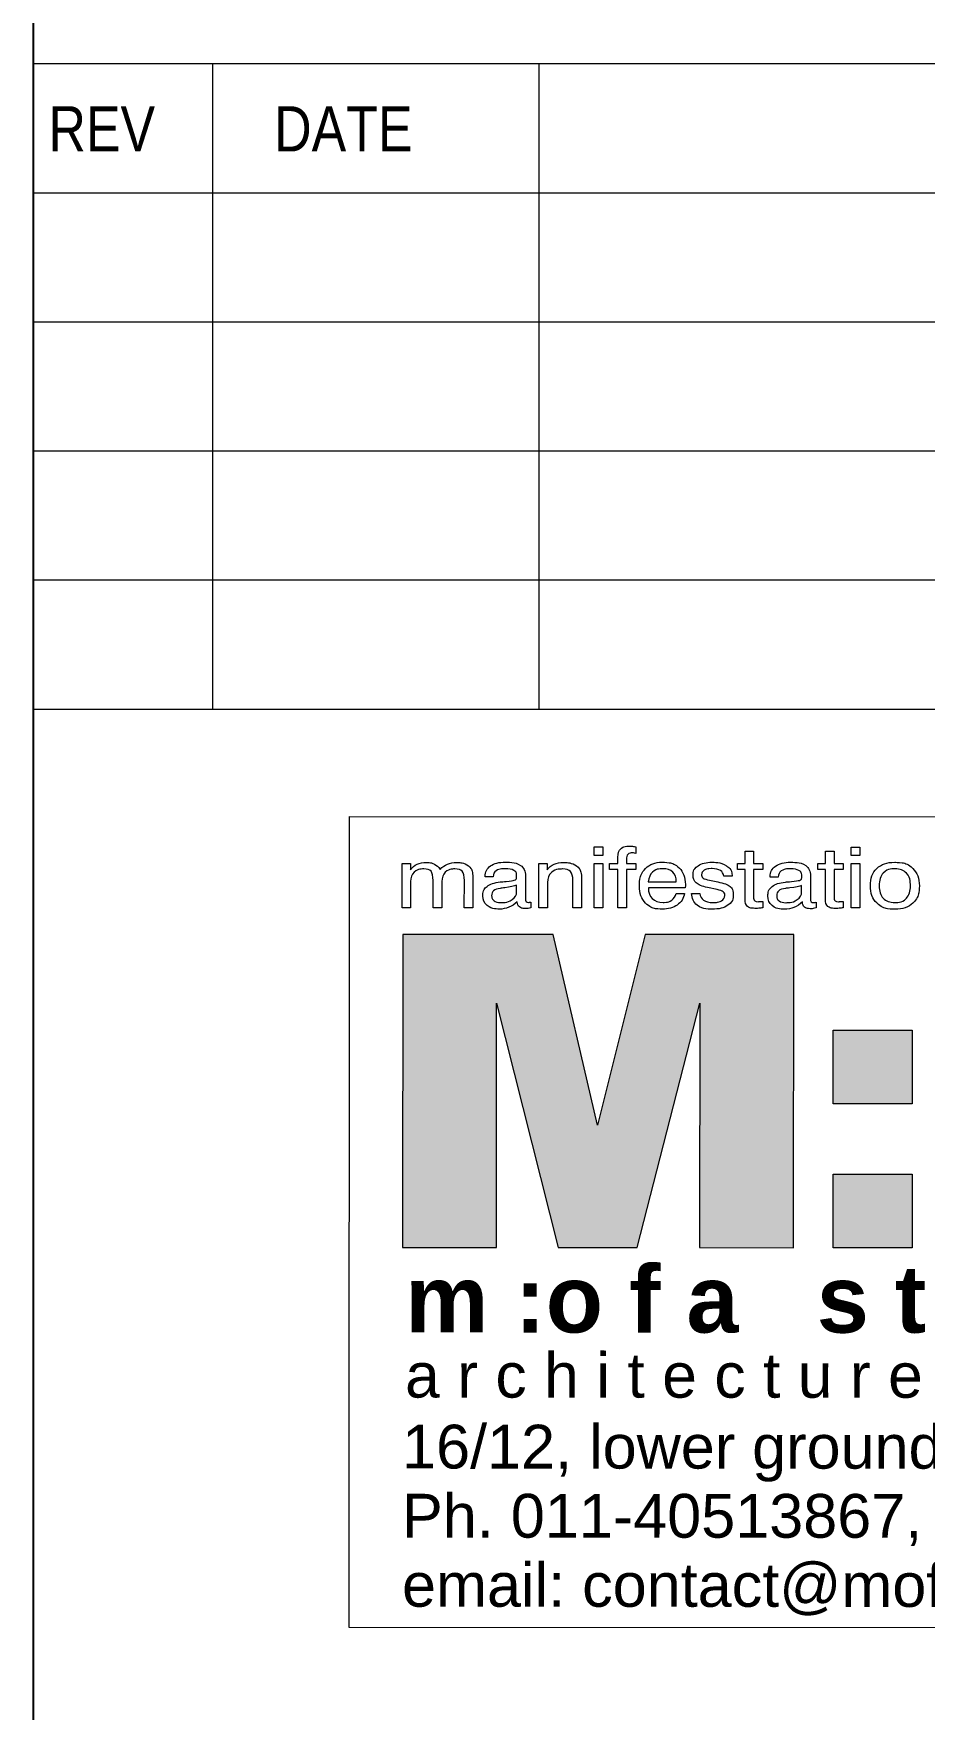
# Model space of a CAD drawing. Header units: millimetres. Extents: x 7675 to 3020127, y -133733 to 101228.
# Drawn here: x 2962632 to 2967256, y 67680 to 76379 of the extents above; entities that cross this region are included whole.
import ezdxf

# ---------------------------------------------------------------- set-up
doc = ezdxf.new("R2010")
doc.units = ezdxf.units.MM
doc.header["$LTSCALE"] = 600
doc.layers.add('D-sheet', color=42, linetype='Continuous', lineweight=13)
doc.layers.add('ELEV_09_MOFA', color=15, linetype='Continuous', lineweight=9)
doc.layers.add('SHEET', color=7, linetype='Continuous')
doc.styles.add('STYLE3', font='ARIALN.TTF')

# ---------------------------------------------------------------- blocks, each defined once
blk = doc.blocks.new('21212')
for points in [[(-337, 2245), (-337, 0), (337, 0), (337, 1753), (778, 0), (1346, 0), (1793, 1753), (1793, 0), (2467, 0), (2467, 2245), (1403, 2245), (1060, 877), (743, 2245)], [(2751, 1561), (3317, 1561), (3317, 1032), (2751, 1032)], [(2751, 528), (3317, 528), (3317, 0), (2751, 0)]]:
    blk.add_hatch(color=256).paths.add_polyline_path(points)
at = {"color": 7}
for p, q in [((-337, 2245), (-337, 0)), ((743, 2245), (-337, 2245)), ((1060, 877), (743, 2245)), ((1403, 2245), (1060, 877)), ((2467, 2245), (1403, 2245)), ((2467, 0), (2467, 2245)), ((337, 0), (337, 1753)), ((337, 1753), (778, 0)), ((1346, 0), (1793, 1753)), ((1793, 1753), (1793, 0)), ((-337, 0), (337, 0)), ((778, 0), (1346, 0)), ((1793, 0), (2467, 0))]:
    blk.add_line(p, q, dxfattribs=at)
at = {"linetype": 'Continuous', "lineweight": 0}
for points in [[(2751, 1561), (3317, 1561), (3317, 1032), (2751, 1032)], [(2751, 528), (3317, 528), (3317, 0), (2751, 0)]]:
    blk.add_lwpolyline(points, close=True, dxfattribs=at)
at = {"color": 7}
for points, knots in [([(293, 2737), (319, 2755), (354, 2764), (400, 2764), (400, 2764), (449, 2764), (485, 2756), (508, 2741)], [0.5483871, 0.5483871, 0.5483871, 0.5483871, 0.58064516, 0.58064516, 0.58064516, 0.59677419, 0.61290323, 0.61290323, 0.61290323, 0.61290323]), ([(1206, 2801), (1206, 2827), (1213, 2847), (1227, 2860), (1227, 2860), (1240, 2873), (1261, 2880), (1289, 2880), (1289, 2880), (1293, 2880), (1299, 2879), (1305, 2879)], [0.25, 0.25, 0.25, 0.25, 0.3, 0.3, 0.3, 0.325, 0.35, 0.35, 0.35, 0.375, 0.4, 0.4, 0.4, 0.4]), ([(1318, 2830), (1313, 2830), (1309, 2830), (1307, 2830), (1307, 2830), (1292, 2830), (1282, 2827), (1277, 2820)], [0.55, 0.55, 0.55, 0.55, 0.6, 0.6, 0.6, 0.625, 0.65, 0.65, 0.65, 0.65]), ([(1404, 2719), (1433, 2749), (1473, 2764), (1524, 2764), (1524, 2764), (1577, 2764), (1618, 2750), (1647, 2722)], [0.375, 0.375, 0.375, 0.375, 0.4375, 0.4375, 0.4375, 0.46875, 0.5, 0.5, 0.5, 0.5]), ([(2337, 2737), (2363, 2755), (2399, 2764), (2445, 2764), (2445, 2764), (2494, 2764), (2530, 2756), (2553, 2741)], [0.5483871, 0.5483871, 0.5483871, 0.5483871, 0.58064516, 0.58064516, 0.58064516, 0.59677419, 0.61290323, 0.61290323, 0.61290323, 0.61290323]), ([(3063, 2720), (3094, 2750), (3136, 2764), (3192, 2764), (3192, 2764), (3248, 2764), (3291, 2750), (3321, 2720)], [0.125, 0.125, 0.125, 0.125, 0.25, 0.25, 0.25, 0.3125, 0.375, 0.375, 0.375, 0.375]), ([(-134, 2698), (-144, 2709), (-161, 2715), (-186, 2715), (-186, 2715), (-215, 2715), (-238, 2707), (-255, 2691)], [0.3, 0.3, 0.3, 0.3, 0.33333333, 0.33333333, 0.33333333, 0.35, 0.36666667, 0.36666667, 0.36666667, 0.36666667]), ([(-234, 2749), (-215, 2758), (-193, 2762), (-168, 2762), (-168, 2762), (-146, 2762), (-126, 2758), (-110, 2750)], [0.6, 0.6, 0.6, 0.6, 0.63333333, 0.63333333, 0.63333333, 0.65, 0.66666667, 0.66666667, 0.66666667, 0.66666667]), ([(90, 2698), (80, 2709), (62, 2715), (37, 2715), (37, 2715), (8, 2715), (-15, 2707), (-32, 2691)], [0.06666667, 0.06666667, 0.06666667, 0.06666667, 0.1, 0.1, 0.1, 0.11666667, 0.13333333, 0.13333333, 0.13333333, 0.13333333]), ([(-16, 2750), (3, 2758), (25, 2762), (49, 2762), (49, 2762), (73, 2762), (94, 2758), (111, 2751)], [0.73333333, 0.73333333, 0.73333333, 0.73333333, 0.76666667, 0.76666667, 0.76666667, 0.78333333, 0.8, 0.8, 0.8, 0.8]), ([(460, 2705), (446, 2713), (425, 2717), (398, 2717), (398, 2717), (369, 2717), (348, 2712), (334, 2702)], [0.35483871, 0.35483871, 0.35483871, 0.35483871, 0.38709677, 0.38709677, 0.38709677, 0.40322581, 0.41935484, 0.41935484, 0.41935484, 0.41935484]), ([(477, 2643), (479, 2647), (480, 2656), (480, 2669), (480, 2669), (480, 2685), (473, 2697), (460, 2705)], [0.29032258, 0.29032258, 0.29032258, 0.29032258, 0.32258065, 0.32258065, 0.32258065, 0.33870968, 0.35483871, 0.35483871, 0.35483871, 0.35483871]), ([(866, 2697), (855, 2709), (836, 2715), (809, 2715), (809, 2715), (775, 2715), (748, 2706), (729, 2689)], [0.1052632, 0.1052632, 0.1052632, 0.1052632, 0.1578947, 0.1578947, 0.1578947, 0.1842105, 0.2105263, 0.2105263, 0.2105263, 0.2105263]), ([(748, 2749), (767, 2758), (790, 2762), (815, 2762), (815, 2762), (843, 2762), (866, 2758), (885, 2751)], [0.5789474, 0.5789474, 0.5789474, 0.5789474, 0.6315789, 0.6315789, 0.6315789, 0.6578947, 0.6842105, 0.6842105, 0.6842105, 0.6842105]), ([(1404, 2471), (1375, 2501), (1360, 2541), (1360, 2592), (1360, 2592), (1360, 2646), (1375, 2688), (1404, 2719)], [0.25, 0.25, 0.25, 0.25, 0.3125, 0.3125, 0.3125, 0.34375, 0.375, 0.375, 0.375, 0.375]), ([(1599, 2693), (1582, 2709), (1558, 2717), (1527, 2717), (1527, 2717), (1496, 2717), (1472, 2709), (1455, 2693)], [0.4, 0.4, 0.4, 0.4, 0.6, 0.6, 0.6, 0.7, 0.8, 0.8, 0.8, 0.8]), ([(1647, 2722), (1675, 2694), (1690, 2655), (1690, 2604), (1690, 2604), (1690, 2597), (1690, 2592), (1690, 2589)], [0.5, 0.5, 0.5, 0.5, 0.5625, 0.5625, 0.5625, 0.59375, 0.625, 0.625, 0.625, 0.625]), ([(1768, 2615), (1752, 2629), (1745, 2648), (1745, 2672), (1745, 2672), (1745, 2700), (1757, 2723), (1782, 2739)], [0.31034483, 0.31034483, 0.31034483, 0.31034483, 0.34482759, 0.34482759, 0.34482759, 0.36206897, 0.37931034, 0.37931034, 0.37931034, 0.37931034]), ([(1782, 2739), (1806, 2755), (1840, 2764), (1882, 2764), (1882, 2764), (1926, 2764), (1960, 2755), (1986, 2737), (1986, 2737), (2012, 2720), (2025, 2696), (2025, 2667)], [0.3793103, 0.3793103, 0.3793103, 0.3793103, 0.4137931, 0.4137931, 0.4137931, 0.4310345, 0.4482759, 0.4482759, 0.4482759, 0.4655172, 0.4827586, 0.4827586, 0.4827586, 0.4827586]), ([(1826, 2707), (1813, 2699), (1806, 2689), (1806, 2674), (1806, 2674), (1806, 2664), (1810, 2656), (1818, 2650)], [0.65517241, 0.65517241, 0.65517241, 0.65517241, 0.68965517, 0.68965517, 0.68965517, 0.70689655, 0.72413793, 0.72413793, 0.72413793, 0.72413793]), ([(1941, 2704), (1927, 2714), (1907, 2718), (1882, 2718), (1882, 2718), (1857, 2718), (1838, 2714), (1826, 2707)], [0.5862069, 0.5862069, 0.5862069, 0.5862069, 0.62068966, 0.62068966, 0.62068966, 0.63793103, 0.65517241, 0.65517241, 0.65517241, 0.65517241]), ([(2504, 2705), (2491, 2713), (2470, 2717), (2443, 2717), (2443, 2717), (2414, 2717), (2393, 2712), (2378, 2702)], [0.35483871, 0.35483871, 0.35483871, 0.35483871, 0.38709677, 0.38709677, 0.38709677, 0.40322581, 0.41935484, 0.41935484, 0.41935484, 0.41935484]), ([(2522, 2643), (2524, 2647), (2525, 2656), (2525, 2669), (2525, 2669), (2525, 2685), (2518, 2697), (2504, 2705)], [0.29032258, 0.29032258, 0.29032258, 0.29032258, 0.32258065, 0.32258065, 0.32258065, 0.33870968, 0.35483871, 0.35483871, 0.35483871, 0.35483871]), ([(3275, 2686), (3256, 2707), (3228, 2717), (3193, 2717), (3193, 2717), (3156, 2717), (3128, 2707), (3109, 2686)], [0.625, 0.625, 0.625, 0.625, 0.75, 0.75, 0.75, 0.8125, 0.875, 0.875, 0.875, 0.875]), ([(3275, 2506), (3294, 2527), (3304, 2557), (3304, 2596), (3304, 2596), (3304, 2635), (3294, 2665), (3275, 2686)], [0.375, 0.375, 0.375, 0.375, 0.5, 0.5, 0.5, 0.5625, 0.625, 0.625, 0.625, 0.625]), ([(3321, 2720), (3352, 2691), (3368, 2649), (3368, 2596), (3368, 2596), (3368, 2543), (3352, 2501), (3322, 2472)], [0.375, 0.375, 0.375, 0.375, 0.5, 0.5, 0.5, 0.5625, 0.625, 0.625, 0.625, 0.625]), ([(268, 2453), (247, 2470), (237, 2493), (237, 2523), (237, 2523), (237, 2551), (247, 2574), (268, 2590)], [0.09677419, 0.09677419, 0.09677419, 0.09677419, 0.12903226, 0.12903226, 0.12903226, 0.14516129, 0.16129032, 0.16129032, 0.16129032, 0.16129032]), ([(315, 2559), (305, 2551), (301, 2539), (301, 2523), (301, 2523), (301, 2507), (306, 2495), (318, 2487)], [0.3333333, 0.3333333, 0.3333333, 0.3333333, 0.4444444, 0.4444444, 0.4444444, 0.5, 0.5555556, 0.5555556, 0.5555556, 0.5555556]), ([(1923, 2623), (1965, 2614), (1995, 2603), (2011, 2589), (2011, 2589), (2027, 2576), (2034, 2556), (2034, 2531), (2034, 2531), (2034, 2498), (2021, 2473), (1994, 2455)], [0.7931034, 0.7931034, 0.7931034, 0.7931034, 0.8275862, 0.8275862, 0.8275862, 0.8448276, 0.862069, 0.862069, 0.862069, 0.8793103, 0.8965517, 0.8965517, 0.8965517, 0.8965517]), ([(1950, 2488), (1965, 2497), (1973, 2509), (1973, 2525), (1973, 2525), (1973, 2537), (1969, 2546), (1962, 2552)], [0.13793103, 0.13793103, 0.13793103, 0.13793103, 0.17241379, 0.17241379, 0.17241379, 0.18965517, 0.20689655, 0.20689655, 0.20689655, 0.20689655]), ([(2313, 2453), (2292, 2470), (2282, 2493), (2282, 2523), (2282, 2523), (2282, 2551), (2292, 2574), (2313, 2590)], [0.09677419, 0.09677419, 0.09677419, 0.09677419, 0.12903226, 0.12903226, 0.12903226, 0.14516129, 0.16129032, 0.16129032, 0.16129032, 0.16129032]), ([(2360, 2559), (2350, 2551), (2345, 2539), (2345, 2523), (2345, 2523), (2345, 2507), (2351, 2495), (2362, 2487)], [0.3333333, 0.3333333, 0.3333333, 0.3333333, 0.4444444, 0.4444444, 0.4444444, 0.5, 0.5555556, 0.5555556, 0.5555556, 0.5555556]), ([(424, 2440), (403, 2432), (380, 2427), (356, 2427), (356, 2427), (319, 2427), (289, 2436), (268, 2453)], [0.03225806, 0.03225806, 0.03225806, 0.03225806, 0.06451613, 0.06451613, 0.06451613, 0.08064516, 0.09677419, 0.09677419, 0.09677419, 0.09677419]), ([(318, 2487), (329, 2478), (345, 2474), (366, 2474), (366, 2474), (400, 2474), (427, 2481), (448, 2496)], [0.5555556, 0.5555556, 0.5555556, 0.5555556, 0.6666667, 0.6666667, 0.6666667, 0.7222222, 0.7777778, 0.7777778, 0.7777778, 0.7777778]), ([(563, 2432), (557, 2431), (552, 2431), (547, 2431), (547, 2431), (526, 2431), (511, 2435), (501, 2443)], [0.87096774, 0.87096774, 0.87096774, 0.87096774, 0.90322581, 0.90322581, 0.90322581, 0.91935484, 0.93548387, 0.93548387, 0.93548387, 0.93548387]), ([(548, 2481), (551, 2477), (557, 2475), (566, 2475), (566, 2475), (568, 2475), (570, 2475), (573, 2476)], [0.70967742, 0.70967742, 0.70967742, 0.70967742, 0.74193548, 0.74193548, 0.74193548, 0.75806452, 0.77419355, 0.77419355, 0.77419355, 0.77419355]), ([(1632, 2457), (1604, 2437), (1568, 2427), (1524, 2427), (1524, 2427), (1474, 2427), (1434, 2441), (1404, 2471)], [0.125, 0.125, 0.125, 0.125, 0.1875, 0.1875, 0.1875, 0.21875, 0.25, 0.25, 0.25, 0.25]), ([(1453, 2503), (1472, 2484), (1497, 2475), (1530, 2475), (1530, 2475), (1555, 2475), (1576, 2481), (1592, 2492)], [0.8125, 0.8125, 0.8125, 0.8125, 0.875, 0.875, 0.875, 0.90625, 0.9375, 0.9375, 0.9375, 0.9375]), ([(1994, 2455), (1968, 2436), (1930, 2427), (1882, 2427), (1882, 2427), (1835, 2427), (1799, 2437), (1774, 2456)], [0.89655172, 0.89655172, 0.89655172, 0.89655172, 0.93103448, 0.93103448, 0.93103448, 0.94827586, 0.96551724, 0.96551724, 0.96551724, 0.96551724]), ([(1821, 2491), (1837, 2480), (1859, 2475), (1888, 2475), (1888, 2475), (1914, 2475), (1935, 2479), (1950, 2488)], [0.06896552, 0.06896552, 0.06896552, 0.06896552, 0.10344828, 0.10344828, 0.10344828, 0.12068966, 0.13793103, 0.13793103, 0.13793103, 0.13793103]), ([(2218, 2434), (2210, 2433), (2202, 2433), (2196, 2433), (2196, 2433), (2167, 2433), (2147, 2438), (2135, 2447)], [0.3, 0.3, 0.3, 0.3, 0.35, 0.35, 0.35, 0.375, 0.4, 0.4, 0.4, 0.4]), ([(2179, 2517), (2179, 2503), (2182, 2493), (2186, 2489), (2186, 2489), (2191, 2484), (2200, 2481), (2212, 2481), (2212, 2481), (2216, 2481), (2220, 2482), (2225, 2482)], [0, 0, 0, 0, 0.05, 0.05, 0.05, 0.075, 0.1, 0.1, 0.1, 0.125, 0.15, 0.15, 0.15, 0.15]), ([(2469, 2440), (2447, 2432), (2425, 2427), (2401, 2427), (2401, 2427), (2363, 2427), (2334, 2436), (2313, 2453)], [0.03225806, 0.03225806, 0.03225806, 0.03225806, 0.06451613, 0.06451613, 0.06451613, 0.08064516, 0.09677419, 0.09677419, 0.09677419, 0.09677419]), ([(2362, 2487), (2374, 2478), (2390, 2474), (2411, 2474), (2411, 2474), (2444, 2474), (2471, 2481), (2492, 2496)], [0.5555556, 0.5555556, 0.5555556, 0.5555556, 0.6666667, 0.6666667, 0.6666667, 0.7222222, 0.7777778, 0.7777778, 0.7777778, 0.7777778]), ([(2607, 2432), (2602, 2431), (2597, 2431), (2591, 2431), (2591, 2431), (2571, 2431), (2556, 2435), (2545, 2443)], [0.87096774, 0.87096774, 0.87096774, 0.87096774, 0.90322581, 0.90322581, 0.90322581, 0.91935484, 0.93548387, 0.93548387, 0.93548387, 0.93548387]), ([(2593, 2481), (2596, 2477), (2602, 2475), (2611, 2475), (2611, 2475), (2613, 2475), (2615, 2475), (2618, 2476)], [0.70967742, 0.70967742, 0.70967742, 0.70967742, 0.74193548, 0.74193548, 0.74193548, 0.75806452, 0.77419355, 0.77419355, 0.77419355, 0.77419355]), ([(2794, 2434), (2786, 2433), (2779, 2433), (2772, 2433), (2772, 2433), (2744, 2433), (2723, 2438), (2712, 2447)], [0.3, 0.3, 0.3, 0.3, 0.35, 0.35, 0.35, 0.375, 0.4, 0.4, 0.4, 0.4]), ([(2756, 2517), (2756, 2503), (2758, 2493), (2763, 2489), (2763, 2489), (2767, 2484), (2776, 2481), (2789, 2481), (2789, 2481), (2792, 2481), (2797, 2482), (2802, 2482)], [0, 0, 0, 0, 0.05, 0.05, 0.05, 0.075, 0.1, 0.1, 0.1, 0.125, 0.15, 0.15, 0.15, 0.15]), ([(3322, 2472), (3291, 2442), (3248, 2427), (3193, 2427), (3193, 2427), (3137, 2427), (3094, 2442), (3063, 2472)], [0.625, 0.625, 0.625, 0.625, 0.75, 0.75, 0.75, 0.8125, 0.875, 0.875, 0.875, 0.875]), ([(3109, 2506), (3129, 2485), (3156, 2475), (3193, 2475), (3193, 2475), (3228, 2475), (3256, 2485), (3275, 2506)], [0.125, 0.125, 0.125, 0.125, 0.25, 0.25, 0.25, 0.3125, 0.375, 0.375, 0.375, 0.375])]:
    blk.add_open_spline(points, degree=3, knots=knots, dxfattribs=at)
for points in [[(1037, 2812), (1037, 2812), (1037, 2873), (1037, 2873)], [(1037, 2873), (1037, 2873), (1099, 2873), (1099, 2873)], [(1099, 2812), (1099, 2812), (1037, 2812), (1037, 2812)], [(1099, 2873), (1099, 2873), (1099, 2812), (1099, 2812)], [(1206, 2754), (1206, 2754), (1206, 2801), (1206, 2801)], [(1277, 2820), (1271, 2813), (1268, 2800), (1268, 2781)], [(1268, 2781), (1268, 2781), (1268, 2754), (1268, 2754)], [(1305, 2879), (1312, 2878), (1321, 2877), (1334, 2875)], [(1334, 2827), (1327, 2828), (1322, 2829), (1318, 2830)], [(1334, 2875), (1334, 2875), (1334, 2827), (1334, 2827)], [(2118, 2754), (2118, 2754), (2118, 2843), (2118, 2843)], [(2118, 2843), (2118, 2843), (2179, 2843), (2179, 2843)], [(2179, 2843), (2179, 2843), (2179, 2754), (2179, 2754)], [(2694, 2754), (2694, 2754), (2694, 2843), (2694, 2843)], [(2694, 2843), (2694, 2843), (2756, 2843), (2756, 2843)], [(2756, 2843), (2756, 2843), (2756, 2754), (2756, 2754)], [(2880, 2812), (2880, 2812), (2880, 2873), (2880, 2873)], [(2880, 2873), (2880, 2873), (2942, 2873), (2942, 2873)], [(2942, 2812), (2942, 2812), (2880, 2812), (2880, 2812)], [(2942, 2873), (2942, 2873), (2942, 2812), (2942, 2812)], [(-341, 2437), (-341, 2437), (-341, 2754), (-341, 2754)], [(-341, 2754), (-341, 2754), (-282, 2754), (-282, 2754)], [(-282, 2754), (-282, 2754), (-282, 2709), (-282, 2709)], [(-282, 2709), (-269, 2727), (-253, 2740), (-234, 2749)], [(-255, 2691), (-271, 2675), (-280, 2653), (-280, 2624)], [(-119, 2632), (-119, 2664), (-124, 2686), (-134, 2698)], [(-110, 2750), (-94, 2742), (-80, 2730), (-68, 2712)], [(-68, 2712), (-52, 2730), (-35, 2742), (-16, 2750)], [(-32, 2691), (-48, 2676), (-56, 2653), (-56, 2624)], [(105, 2632), (105, 2664), (100, 2686), (90, 2698)], [(111, 2751), (129, 2744), (142, 2733), (152, 2719)], [(152, 2719), (157, 2711), (161, 2701), (163, 2690)], [(163, 2690), (165, 2679), (166, 2661), (166, 2637)], [(254, 2661), (254, 2693), (267, 2718), (293, 2737)], [(254, 2658), (254, 2658), (254, 2661), (254, 2661)], [(312, 2658), (312, 2658), (254, 2658), (254, 2658)], [(334, 2702), (319, 2692), (312, 2678), (312, 2658)], [(508, 2741), (531, 2725), (543, 2700), (543, 2666)], [(543, 2666), (543, 2666), (543, 2507), (543, 2507)], [(639, 2437), (639, 2437), (639, 2754), (639, 2754)], [(639, 2754), (639, 2754), (698, 2754), (698, 2754)], [(698, 2754), (698, 2754), (698, 2708), (698, 2708)], [(698, 2708), (712, 2726), (729, 2740), (748, 2749)], [(729, 2689), (710, 2673), (701, 2649), (701, 2618)], [(883, 2632), (883, 2663), (877, 2685), (866, 2697)], [(885, 2751), (904, 2744), (919, 2733), (929, 2719)], [(929, 2719), (935, 2711), (939, 2702), (941, 2692)], [(941, 2692), (944, 2681), (945, 2665), (945, 2642)], [(1037, 2437), (1037, 2437), (1037, 2754), (1037, 2754)], [(1037, 2754), (1037, 2754), (1099, 2754), (1099, 2754)], [(1099, 2754), (1099, 2754), (1099, 2437), (1099, 2437)], [(1146, 2712), (1146, 2712), (1146, 2754), (1146, 2754)], [(1146, 2754), (1146, 2754), (1206, 2754), (1206, 2754)], [(1206, 2712), (1206, 2712), (1146, 2712), (1146, 2712)], [(1206, 2437), (1206, 2437), (1206, 2712), (1206, 2712)], [(1268, 2754), (1268, 2754), (1334, 2754), (1334, 2754)], [(1334, 2712), (1334, 2712), (1268, 2712), (1268, 2712)], [(1268, 2712), (1268, 2712), (1268, 2437), (1268, 2437)], [(1334, 2754), (1334, 2754), (1334, 2712), (1334, 2712)], [(1455, 2693), (1438, 2677), (1427, 2655), (1424, 2624)], [(1625, 2624), (1625, 2654), (1616, 2677), (1599, 2693)], [(1818, 2650), (1826, 2644), (1842, 2639), (1864, 2635)], [(1965, 2665), (1963, 2682), (1955, 2695), (1941, 2704)], [(2025, 2665), (2025, 2665), (1965, 2665), (1965, 2665)], [(2025, 2667), (2025, 2667), (2025, 2665), (2025, 2665)], [(2063, 2712), (2063, 2712), (2063, 2754), (2063, 2754)], [(2063, 2754), (2063, 2754), (2118, 2754), (2118, 2754)], [(2118, 2712), (2118, 2712), (2063, 2712), (2063, 2712)], [(2118, 2499), (2118, 2499), (2118, 2712), (2118, 2712)], [(2179, 2754), (2179, 2754), (2245, 2754), (2245, 2754)], [(2245, 2712), (2245, 2712), (2179, 2712), (2179, 2712)], [(2179, 2712), (2179, 2712), (2179, 2517), (2179, 2517)], [(2245, 2754), (2245, 2754), (2245, 2712), (2245, 2712)], [(2298, 2661), (2298, 2693), (2311, 2718), (2337, 2737)], [(2298, 2658), (2298, 2658), (2298, 2661), (2298, 2661)], [(2356, 2658), (2356, 2658), (2298, 2658), (2298, 2658)], [(2378, 2702), (2364, 2692), (2356, 2678), (2356, 2658)], [(2553, 2741), (2576, 2725), (2587, 2700), (2587, 2666)], [(2587, 2666), (2587, 2666), (2587, 2507), (2587, 2507)], [(2640, 2712), (2640, 2712), (2640, 2754), (2640, 2754)], [(2640, 2754), (2640, 2754), (2694, 2754), (2694, 2754)], [(2694, 2712), (2694, 2712), (2640, 2712), (2640, 2712)], [(2694, 2499), (2694, 2499), (2694, 2712), (2694, 2712)], [(2756, 2754), (2756, 2754), (2822, 2754), (2822, 2754)], [(2822, 2712), (2822, 2712), (2756, 2712), (2756, 2712)], [(2756, 2712), (2756, 2712), (2756, 2517), (2756, 2517)], [(2822, 2754), (2822, 2754), (2822, 2712), (2822, 2712)], [(2880, 2437), (2880, 2437), (2880, 2754), (2880, 2754)], [(2880, 2754), (2880, 2754), (2942, 2754), (2942, 2754)], [(2942, 2754), (2942, 2754), (2942, 2437), (2942, 2437)], [(3017, 2596), (3017, 2649), (3032, 2690), (3063, 2720)], [(3109, 2686), (3089, 2665), (3080, 2635), (3080, 2596)], [(-280, 2624), (-280, 2624), (-280, 2437), (-280, 2437)], [(-119, 2437), (-119, 2437), (-119, 2632), (-119, 2632)], [(-56, 2624), (-56, 2624), (-56, 2437), (-56, 2437)], [(105, 2437), (105, 2437), (105, 2632), (105, 2632)], [(166, 2637), (166, 2637), (166, 2627), (166, 2627)], [(166, 2627), (166, 2627), (166, 2437), (166, 2437)], [(268, 2590), (289, 2607), (320, 2617), (362, 2622)], [(363, 2576), (341, 2573), (325, 2568), (315, 2559)], [(362, 2622), (373, 2623), (387, 2624), (405, 2626)], [(395, 2580), (381, 2579), (371, 2577), (363, 2576)], [(480, 2598), (463, 2591), (435, 2585), (395, 2580)], [(405, 2626), (437, 2629), (456, 2632), (463, 2634)], [(448, 2496), (469, 2510), (480, 2529), (480, 2551)], [(463, 2634), (470, 2636), (475, 2640), (477, 2643)], [(480, 2551), (480, 2551), (480, 2598), (480, 2598)], [(701, 2618), (701, 2618), (701, 2437), (701, 2437)], [(883, 2437), (883, 2437), (883, 2632), (883, 2632)], [(945, 2642), (945, 2642), (945, 2627), (945, 2627)], [(945, 2627), (945, 2627), (945, 2437), (945, 2437)], [(1424, 2624), (1424, 2624), (1625, 2624), (1625, 2624)], [(1689, 2580), (1689, 2580), (1425, 2580), (1425, 2580)], [(1425, 2580), (1425, 2547), (1435, 2521), (1453, 2503)], [(1592, 2492), (1609, 2503), (1619, 2519), (1624, 2540)], [(1624, 2540), (1624, 2540), (1685, 2540), (1685, 2540)], [(1685, 2540), (1678, 2505), (1660, 2477), (1632, 2457)], [(1690, 2589), (1690, 2586), (1689, 2583), (1689, 2580)], [(1735, 2540), (1735, 2540), (1794, 2540), (1794, 2540)], [(1774, 2456), (1749, 2476), (1736, 2504), (1735, 2540)], [(1848, 2583), (1810, 2591), (1783, 2602), (1768, 2615)], [(1794, 2540), (1797, 2519), (1806, 2502), (1821, 2491)], [(1917, 2568), (1917, 2568), (1848, 2583), (1848, 2583)], [(1864, 2635), (1864, 2635), (1923, 2623), (1923, 2623)], [(1962, 2552), (1954, 2558), (1939, 2563), (1917, 2568)], [(2313, 2590), (2333, 2607), (2365, 2617), (2407, 2622)], [(2408, 2576), (2386, 2573), (2370, 2568), (2360, 2559)], [(2407, 2622), (2417, 2623), (2432, 2624), (2450, 2626)], [(2440, 2580), (2426, 2579), (2415, 2577), (2408, 2576)], [(2524, 2598), (2508, 2591), (2480, 2585), (2440, 2580)], [(2450, 2626), (2481, 2629), (2500, 2632), (2508, 2634)], [(2492, 2496), (2514, 2510), (2524, 2529), (2524, 2551)], [(2508, 2634), (2515, 2636), (2519, 2640), (2522, 2643)], [(2524, 2551), (2524, 2551), (2524, 2598), (2524, 2598)], [(3063, 2472), (3032, 2501), (3017, 2543), (3017, 2596)], [(3080, 2596), (3080, 2557), (3090, 2527), (3109, 2506)], [(-280, 2437), (-280, 2437), (-341, 2437), (-341, 2437)], [(-56, 2437), (-56, 2437), (-119, 2437), (-119, 2437)], [(166, 2437), (166, 2437), (105, 2437), (105, 2437)], [(485, 2479), (466, 2462), (446, 2449), (424, 2440)], [(485, 2478), (485, 2478), (485, 2479), (485, 2479)], [(501, 2443), (491, 2450), (485, 2462), (485, 2478)], [(543, 2507), (543, 2494), (545, 2485), (548, 2481)], [(582, 2436), (575, 2434), (568, 2433), (563, 2432)], [(573, 2476), (576, 2476), (579, 2476), (582, 2477)], [(582, 2477), (582, 2477), (582, 2436), (582, 2436)], [(701, 2437), (701, 2437), (639, 2437), (639, 2437)], [(945, 2437), (945, 2437), (883, 2437), (883, 2437)], [(1099, 2437), (1099, 2437), (1037, 2437), (1037, 2437)], [(1268, 2437), (1268, 2437), (1206, 2437), (1206, 2437)], [(2135, 2447), (2124, 2457), (2118, 2474), (2118, 2499)], [(2245, 2438), (2235, 2436), (2226, 2435), (2218, 2434)], [(2225, 2482), (2230, 2482), (2237, 2482), (2245, 2483)], [(2245, 2483), (2245, 2483), (2245, 2438), (2245, 2438)], [(2530, 2479), (2511, 2462), (2490, 2449), (2469, 2440)], [(2530, 2478), (2530, 2478), (2530, 2479), (2530, 2479)], [(2545, 2443), (2535, 2450), (2530, 2462), (2530, 2478)], [(2587, 2507), (2587, 2494), (2589, 2485), (2593, 2481)], [(2627, 2436), (2620, 2434), (2613, 2433), (2607, 2432)], [(2618, 2476), (2620, 2476), (2623, 2476), (2627, 2477)], [(2627, 2477), (2627, 2477), (2627, 2436), (2627, 2436)], [(2712, 2447), (2700, 2457), (2694, 2474), (2694, 2499)], [(2822, 2438), (2811, 2436), (2802, 2435), (2794, 2434)], [(2802, 2482), (2807, 2482), (2814, 2482), (2822, 2483)], [(2822, 2483), (2822, 2483), (2822, 2438), (2822, 2438)], [(2942, 2437), (2942, 2437), (2880, 2437), (2880, 2437)]]:
    blk.add_open_spline(points, degree=3, dxfattribs=at)
blk = doc.blocks.new('LOGO MOFAAA')
blk.add_lwpolyline([(750.63, 54.334), (826.847, 54.306), (826.832, 14.158), (750.615, 14.186)], close=True)
at = {"xscale": 0.006904796293405031, "yscale": 0.006904796293405031, "zscale": 0.006904796293405031, "rotation": 359.9790943197136}
blk.add_blockref('21212', (755.591, 32.996), dxfattribs=at)
at = {"attachment_point": 1, "rotation": 359.97909}
for s, insert, char_height, width in [('{\\fSwis721 BT|b1|i0|c0|p34;m :o f a   s t u d i o s   p v t.   l t d.}', (753.389, 32.116), 3.3248, 77.22289), ('{\\fSwis721 BT|b0|i0|c0|p34;a r c h i t e c t u r e    &    u r b a n     l a n d s c a p e}', (753.388, 27.784), 2.21654, 71.71862), ('{\\fSwis721 BT|b0|i0|c0|p34;16/12, lower ground floor, kalkaji, new delhi-110019}', (753.24, 24.224), 2.16756, 77.92677), ('{\\fSwis721 BT|b0|i0|c0|p34;Ph. 011-40513867, 40513868 fax: 011-26287786  }', (753.239, 20.802), 2.16756, 77.92677), ('{\\fSwis721 BT|b0|i0|c0|p34;email: contact@mofastudio.com}', (753.238, 17.38), 2.16756, 77.92677)]:
    blk.add_mtext(s, dxfattribs=dict(at, insert=insert, char_height=char_height, width=width))

msp = doc.modelspace()

# ---------------------------------------------------------------- linework, layer by layer
at = {"color": 0, "linetype": 'ByBlock'}
msp.add_lwpolyline([(2962631.8, 98454.9), (2974238.9, 98454.9), (2974238.9, 45184.1), (2962631.8, 45184.1)], close=True, dxfattribs=at)
at = {"layer": 'D-sheet'}
for p, q in [((2962631.8, 76222.6), (2974238.9, 76222.6)), ((2962631.8, 76222.6), (2974238.9, 76222.6)), ((2963562, 72872.6), (2963562, 76222.6)), ((2965256.2, 72872.6, 0), (2965256.2, 76222.6, 0)), ((2962631.8, 75552.6), (2974238.9, 75552.6)), ((2962631.8, 75552.6), (2974238.9, 75552.6)), ((2962631.8, 74882.6), (2974238.9, 74882.6)), ((2962631.8, 74212.6), (2974238.9, 74212.6)), ((2962631.8, 73542.6), (2974238.9, 73542.6)), ((2962631.8, 72872.6, 0), (2974238.9, 72872.6, 0))]:
    msp.add_line(p, q, dxfattribs=at)

# ---------------------------------------------------------------- block references
at = {"layer": 'ELEV_09_MOFA', "xscale": 104.8251023733133, "yscale": 104.8251023733133, "zscale": 104.8251023733133}
msp.add_blockref('LOGO MOFAAA', (2885586.4, 66618.6), dxfattribs=at)

# ---------------------------------------------------------------- texts
at = {"layer": 'SHEET', "style": 'STYLE3'}
for s, p in [('REV', (2962709.6, 75766.5, 0)), ('DATE', (2963881.1, 75766.5, 0))]:
    msp.add_text(s, height=235.05, dxfattribs=at).set_placement(p)

doc.saveas('drawing.dxf')
